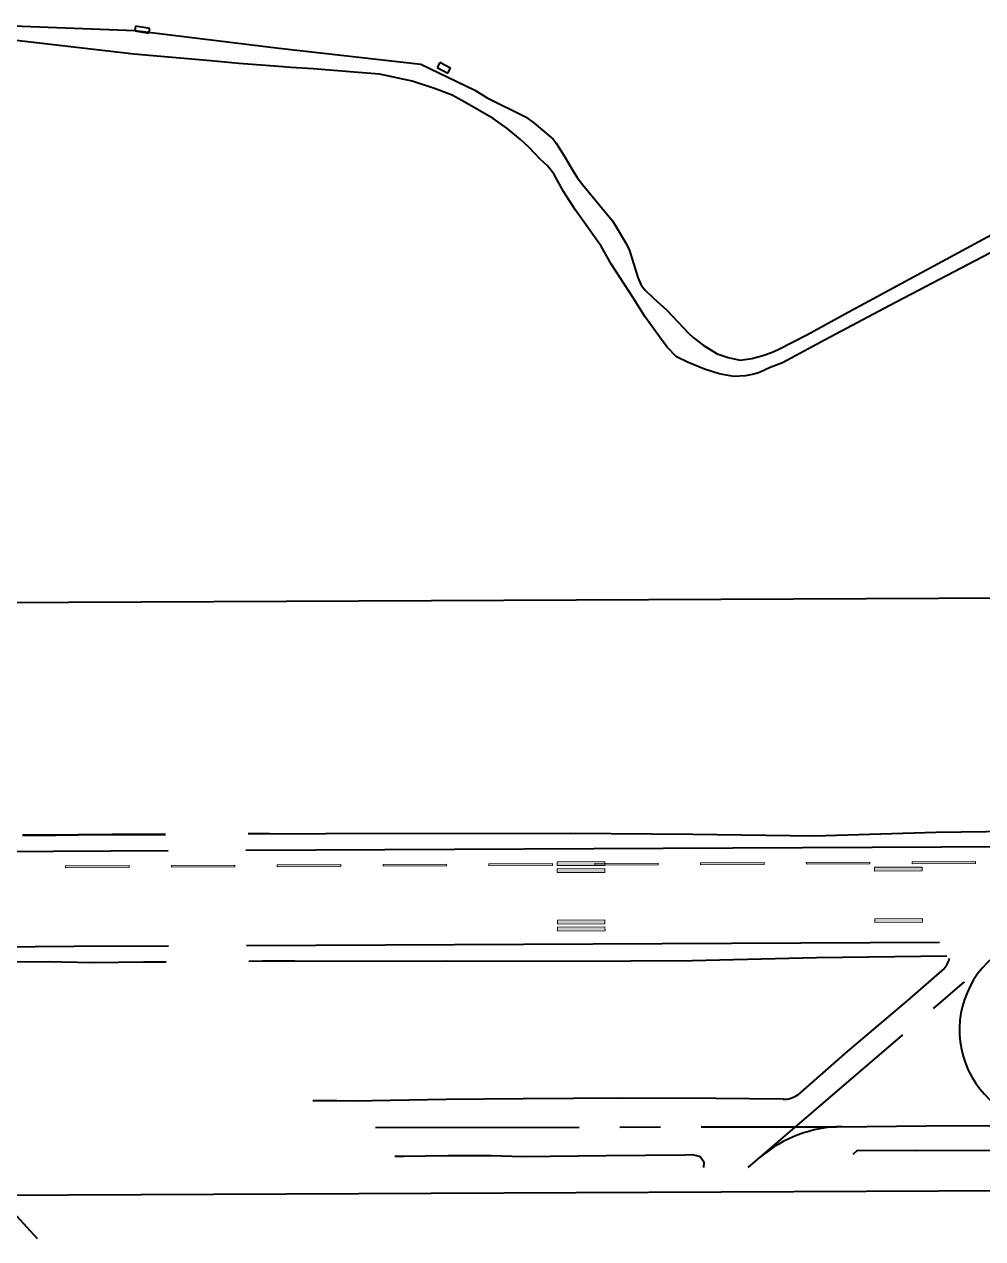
# Model space of a CAD drawing. Header units: metres. Extents: x 625987 to 635197, y 3048449 to 3066446.
# Drawn here: x 634618.25 to 634624.14, y 3063196.88 to 3063204.33 of the extents above; entities that cross this region are included whole.
import ezdxf

# ---------------------------------------------------------------- set-up
doc = ezdxf.new("R2010")
doc.units = ezdxf.units.M
doc.linetypes.add('CENTER', pattern=[2, 1.25, -0.25, 0.25, -0.25])
for name, color, linetype, lineweight in [('C-BLDG', 253, 'Continuous', 5), ('C-CLER-AERO', 253, 'Continuous', 5), ('C-ROAD-AIRF', 253, 'Continuous', 5), ('C-ROAD-LAND', 253, 'Continuous', 9), ('C-RUNN', 253, 'Continuous', 5), ('C-RUNN-CNTR', 253, 'Continuous', 18), ('C-RUNN-MARK', 253, 'Continuous', 0), ('C-RUNW-MARK', 252, 'Continuous', 20), ('C-SHLD', 253, 'Continuous', 5)]:
    doc.layers.add(name, color=color, linetype=linetype, lineweight=lineweight)
doc.layers.add('C-ROAD-CNTR-N', color=92, linetype='Continuous')
doc.layers.add('C-TAXI-OTLN', color=4, linetype='Continuous')
doc.styles.add('ADPI R', font='swiss.ttf')
doc.linetypes.add('OLS', pattern='A,4,-2,4,-2,["OLS",ADPI R,S=1.2,R=0,X=-1.7,Y=-0.5],-2,4,-2,4,-2', length=26)

# ---------------------------------------------------------------- blocks, each defined once
blk = doc.blocks.new('*U22')
at = {"layer": 'C-RUNN-MARK'}
for points in [[(634633.36, 3065892.54), (634632.53, 3065892.87), (634621.58, 3065864.94), (634622.42, 3065864.61)], [(634615.12, 3065845.99), (634614.28, 3065846.32), (634603.34, 3065818.38), (634604.17, 3065818.06)], [(634596.88, 3065799.43), (634596.04, 3065799.76), (634585.09, 3065771.83), (634585.93, 3065771.5)], [(634578.63, 3065752.88), (634577.8, 3065753.21), (634566.85, 3065725.28), (634567.69, 3065724.95)], [(634560.39, 3065706.33), (634559.55, 3065706.66), (634548.61, 3065678.73), (634549.45, 3065678.4)], [(634542.15, 3065659.78), (634541.31, 3065660.1), (634530.36, 3065632.17), (634531.2, 3065631.84)], [(634523.91, 3065613.22), (634523.07, 3065613.55), (634512.12, 3065585.62), (634512.96, 3065585.29)], [(634505.66, 3065566.67), (634504.82, 3065567), (634493.88, 3065539.07), (634494.72, 3065538.74)], [(634487.42, 3065520.12), (634486.58, 3065520.44), (634475.64, 3065492.51), (634476.47, 3065492.18)]]:
    blk.add_hatch(color=256, dxfattribs=at).paths.add_polyline_path(points)
for points in [[(634632.53, 3065892.87), (634621.58, 3065864.94), (634622.42, 3065864.61), (634633.36, 3065892.54)], [(634614.28, 3065846.32), (634603.34, 3065818.38), (634604.17, 3065818.06), (634615.12, 3065845.99)], [(634596.04, 3065799.76), (634585.09, 3065771.83), (634585.93, 3065771.5), (634596.88, 3065799.43)], [(634577.8, 3065753.21), (634566.85, 3065725.28), (634567.69, 3065724.95), (634578.63, 3065752.88)], [(634559.55, 3065706.66), (634548.61, 3065678.73), (634549.45, 3065678.4), (634560.39, 3065706.33)], [(634541.31, 3065660.1), (634530.36, 3065632.17), (634531.2, 3065631.84), (634542.15, 3065659.78)], [(634523.07, 3065613.55), (634512.12, 3065585.62), (634512.96, 3065585.29), (634523.91, 3065613.22)], [(634504.82, 3065567), (634493.88, 3065539.07), (634494.72, 3065538.74), (634505.66, 3065566.67)], [(634486.58, 3065520.44), (634475.64, 3065492.51), (634476.47, 3065492.18), (634487.42, 3065520.12)]]:
    blk.add_lwpolyline(points, close=True, dxfattribs=at)
blk = doc.blocks.new('*U23')
at = {"layer": 'C-RUNN-MARK'}
for points in [[(634633.36, 3065892.54), (634632.53, 3065892.87), (634621.58, 3065864.94), (634622.42, 3065864.61)], [(634615.12, 3065845.99), (634614.28, 3065846.32), (634603.34, 3065818.38), (634604.17, 3065818.06)], [(634596.88, 3065799.43), (634596.04, 3065799.76), (634585.09, 3065771.83), (634585.93, 3065771.5)], [(634578.63, 3065752.88), (634577.8, 3065753.21), (634566.85, 3065725.28), (634567.69, 3065724.95)], [(634560.39, 3065706.33), (634559.55, 3065706.66), (634548.61, 3065678.73), (634549.45, 3065678.4)], [(634542.15, 3065659.78), (634541.31, 3065660.1), (634530.36, 3065632.17), (634531.2, 3065631.84)], [(634523.91, 3065613.22), (634523.07, 3065613.55), (634512.12, 3065585.62), (634512.96, 3065585.29)], [(634505.66, 3065566.67), (634504.82, 3065567), (634493.88, 3065539.07), (634494.72, 3065538.74)], [(634487.42, 3065520.12), (634486.58, 3065520.44), (634475.64, 3065492.51), (634476.47, 3065492.18)]]:
    blk.add_hatch(color=256, dxfattribs=at).paths.add_polyline_path(points)
for points in [[(634632.53, 3065892.87), (634621.58, 3065864.94), (634622.42, 3065864.61), (634633.36, 3065892.54)], [(634614.28, 3065846.32), (634603.34, 3065818.38), (634604.17, 3065818.06), (634615.12, 3065845.99)], [(634596.04, 3065799.76), (634585.09, 3065771.83), (634585.93, 3065771.5), (634596.88, 3065799.43)], [(634577.8, 3065753.21), (634566.85, 3065725.28), (634567.69, 3065724.95), (634578.63, 3065752.88)], [(634559.55, 3065706.66), (634548.61, 3065678.73), (634549.45, 3065678.4), (634560.39, 3065706.33)], [(634541.31, 3065660.1), (634530.36, 3065632.17), (634531.2, 3065631.84), (634542.15, 3065659.78)], [(634523.07, 3065613.55), (634512.12, 3065585.62), (634512.96, 3065585.29), (634523.91, 3065613.22)], [(634504.82, 3065567), (634493.88, 3065539.07), (634494.72, 3065538.74), (634505.66, 3065566.67)], [(634486.58, 3065520.44), (634475.64, 3065492.51), (634476.47, 3065492.18), (634487.42, 3065520.12)]]:
    blk.add_lwpolyline(points, close=True, dxfattribs=at)
blk = doc.blocks.new('*E24')
at = {"layer": 'C-RUNN-MARK', "lineweight": 40, "xscale": 0.002599165789046899, "yscale": 0.002599239349365234, "zscale": 0.002599200000986457, "rotation": 111.6696554593716}
for name in ['*U22', '*U23']:
    blk.add_blockref(name, (642697.4916, 3064542.5593, 2882.9083), dxfattribs=at)
blk = doc.blocks.new('Sup 2400m-flat-1')
at = {"layer": 'C-RUNW-MARK'}
h = blk.add_hatch(color=256, dxfattribs=at)
h.paths.add_polyline_path([(172.5, 19.65), (172.5, 17.85), (150, 17.85), (150, 19.65)])
h.paths.add_polyline_path([(150, 16.35), (150, 14.55), (172.5, 14.55), (172.5, 16.35)])
h.paths.add_polyline_path([(172.5, 13.05), (172.5, 11.25), (150, 11.25), (150, 13.05)])
h = blk.add_hatch(color=256, dxfattribs=at)
h.paths.add_polyline_path([(322.5, 19.65), (322.5, 17.85), (300, 17.85), (300, 19.65)])
h.paths.add_polyline_path([(300, 16.35), (300, 14.55), (322.5, 14.55), (322.5, 16.35)])
h.paths.add_polyline_path([(322.5, 13.05), (322.5, 11.25), (300, 11.25), (300, 13.05)])
h = blk.add_hatch(color=256, dxfattribs=at)
h.paths.add_polyline_path([(922.5, -13.05), (922.5, -11.25), (900, -11.25), (900, -13.05)])
h.paths.add_polyline_path([(922.5, 13.05), (922.5, 11.25), (900, 11.25), (900, 13.05)])
h.paths.add_polyline_path([(772.5, -13.05), (772.5, -11.25), (750, -11.25), (750, -13.05)])
h.paths.add_polyline_path([(772.5, 13.05), (772.5, 11.25), (750, 11.25), (750, 13.05)])
h.paths.add_polyline_path([(622.5, -16.35), (622.5, -14.55), (600, -14.55), (600, -16.35)])
h.paths.add_polyline_path([(600, -13.05), (600, -11.25), (622.5, -11.25), (622.5, -13.05)])
h.paths.add_polyline_path([(622.5, 16.35), (622.5, 14.55), (600, 14.55), (600, 16.35)])
h.paths.add_polyline_path([(600, 13.05), (600, 11.25), (622.5, 11.25), (622.5, 13.05)])
h = blk.add_hatch(color=256, dxfattribs=at)
h.paths.add_polyline_path([(172.5, -19.65), (172.5, -17.85), (150, -17.85), (150, -19.65)])
h.paths.add_polyline_path([(150, -16.35), (150, -14.55), (172.5, -14.55), (172.5, -16.35)])
h.paths.add_polyline_path([(172.5, -13.05), (172.5, -11.25), (150, -11.25), (150, -13.05)])
h = blk.add_hatch(color=256, dxfattribs=at)
h.paths.add_polyline_path([(322.5, -19.65), (322.5, -17.85), (300, -17.85), (300, -19.65)])
h.paths.add_polyline_path([(300, -16.35), (300, -14.55), (322.5, -14.55), (322.5, -16.35)])
h.paths.add_polyline_path([(322.5, -13.05), (322.5, -11.25), (300, -11.25), (300, -13.05)])
for points in [[(172.5, 19.65), (172.5, 17.85), (150, 17.85), (150, 19.65)], [(322.5, 19.65), (322.5, 17.85), (300, 17.85), (300, 19.65)], [(150, 16.35), (150, 14.55), (172.5, 14.55), (172.5, 16.35)], [(172.5, 13.05), (172.5, 11.25), (150, 11.25), (150, 13.05)], [(300, 16.35), (300, 14.55), (322.5, 14.55), (322.5, 16.35)], [(322.5, 13.05), (322.5, 11.25), (300, 11.25), (300, 13.05)], [(622.5, 16.35), (622.5, 14.55), (600, 14.55), (600, 16.35)], [(600, 13.05), (600, 11.25), (622.5, 11.25), (622.5, 13.05)], [(772.5, 13.05), (772.5, 11.25), (750, 11.25), (750, 13.05)], [(922.5, 13.05), (922.5, 11.25), (900, 11.25), (900, 13.05)], [(172.5, -13.05), (172.5, -11.25), (150, -11.25), (150, -13.05)], [(322.5, -13.05), (322.5, -11.25), (300, -11.25), (300, -13.05)], [(600, -13.05), (600, -11.25), (622.5, -11.25), (622.5, -13.05)], [(772.5, -13.05), (772.5, -11.25), (750, -11.25), (750, -13.05)], [(922.5, -13.05), (922.5, -11.25), (900, -11.25), (900, -13.05)], [(150, -16.35), (150, -14.55), (172.5, -14.55), (172.5, -16.35)], [(300, -16.35), (300, -14.55), (322.5, -14.55), (322.5, -16.35)], [(622.5, -16.35), (622.5, -14.55), (600, -14.55), (600, -16.35)], [(172.5, -19.65), (172.5, -17.85), (150, -17.85), (150, -19.65)], [(322.5, -19.65), (322.5, -17.85), (300, -17.85), (300, -19.65)]]:
    blk.add_lwpolyline(points, close=True, dxfattribs=at)

msp = doc.modelspace()

# ---------------------------------------------------------------- linework, layer by layer
at = {"layer": 'C-BLDG', "lineweight": 40}
for p, q in [((634618.9361, 3063204.3211, 24568986.0801), (634618.9315, 3063204.2925, 24568986.0801)), ((634618.9361, 3063204.3211, 24568986.0801), (634618.9315, 3063204.2925, 24568986.0801)), ((634618.9315, 3063204.2925, 24568986.0801), (634619.018, 3063204.2784, 24568986.0801)), ((634618.9315, 3063204.2925, 24568986.0801), (634619.018, 3063204.2784, 24568986.0801)), ((634619.0227, 3063204.3071, 24568986.0801), (634618.9361, 3063204.3211, 24568986.0801)), ((634619.0227, 3063204.3071, 24568986.0801), (634618.9361, 3063204.3211, 24568986.0801)), ((634619.018, 3063204.2784, 24568986.0801), (634619.0227, 3063204.3071, 24568986.0801)), ((634619.018, 3063204.2784, 24568986.0801), (634619.0227, 3063204.3071, 24568986.0801)), ((634620.804, 3063204.0967, 24568986.0801), (634620.7881, 3063204.0659, 24568986.0801)), ((634620.804, 3063204.0967, 24568986.0801), (634620.7881, 3063204.0659, 24568986.0801)), ((634620.7881, 3063204.0659, 24568986.0801), (634620.8531, 3063204.0325, 24568986.0801)), ((634620.7881, 3063204.0659, 24568986.0801), (634620.8531, 3063204.0325, 24568986.0801)), ((634620.8689, 3063204.0634, 24568986.0801), (634620.804, 3063204.0967, 24568986.0801)), ((634620.8689, 3063204.0634, 24568986.0801), (634620.804, 3063204.0967, 24568986.0801)), ((634620.8531, 3063204.0325, 24568986.0801), (634620.8689, 3063204.0634, 24568986.0801)), ((634620.8531, 3063204.0325, 24568986.0801), (634620.8689, 3063204.0634, 24568986.0801))]:
    msp.add_line(p, q, dxfattribs=at)
at = {"layer": 'C-CLER-AERO', "linetype": 'OLS', "lineweight": 40}
for p, q in [((634612.9391, 3063200.7588, 24568986.0801), (634652.5765, 3063200.9465, 24568986.0801)), ((634612.9391, 3063200.7588, 24568986.0801), (634652.5765, 3063200.9465, 24568986.0801)), ((634652.5942, 3063197.3079, 24568986.0801), (634612.9564, 3063197.1199, 24568986.0801)), ((634652.5942, 3063197.3079, 24568986.0801), (634612.9564, 3063197.1199, 24568986.0801))]:
    msp.add_line(p, q, dxfattribs=at)
at = {"layer": 'C-ROAD-AIRF', "lineweight": 40}
msp.add_line((634618.3335, 3063196.879, 24568986.0801), (634617.3333, 3063197.9725, 24568986.0801), dxfattribs=at)
msp.add_line((634618.3335, 3063196.879, 24568986.0801), (634617.3333, 3063197.9725, 24568986.0801), dxfattribs=at)
at = {"layer": 'C-ROAD-LAND', "lineweight": 40}
for p, q in [((634617.9542, 3063204.332, 24568986.0801), (634618.9316, 3063204.2943, 24568986.0801)), ((634617.9542, 3063204.332, 24568986.0801), (634618.9316, 3063204.2943, 24568986.0801)), ((634618.9316, 3063204.2943, 24568986.0801), (634619.8169, 3063204.1849, 24568986.0801)), ((634618.9316, 3063204.2943, 24568986.0801), (634619.8169, 3063204.1849, 24568986.0801)), ((634618.9255, 3063204.1493, 24568986.0801), (634617.9155, 3063204.2645, 24568986.0801)), ((634618.9255, 3063204.1493, 24568986.0801), (634617.9155, 3063204.2645, 24568986.0801)), ((634619.3987, 3063204.1076, 24568986.0801), (634618.9255, 3063204.1493, 24568986.0801)), ((634619.3987, 3063204.1076, 24568986.0801), (634618.9255, 3063204.1493, 24568986.0801)), ((634619.8169, 3063204.1849, 24568986.0801), (634620.6882, 3063204.0868, 24568986.0801)), ((634619.8169, 3063204.1849, 24568986.0801), (634620.6882, 3063204.0868, 24568986.0801)), ((634619.5695, 3063204.0915, 24568986.0801), (634619.3987, 3063204.1076, 24568986.0801)), ((634619.5695, 3063204.0915, 24568986.0801), (634619.3987, 3063204.1076, 24568986.0801)), ((634619.8148, 3063204.0735, 24568986.0801), (634619.5695, 3063204.0915, 24568986.0801)), ((634619.8148, 3063204.0735, 24568986.0801), (634619.5695, 3063204.0915, 24568986.0801)), ((634619.8886, 3063204.0671, 24568986.0801), (634619.8148, 3063204.0735, 24568986.0801)), ((634619.8886, 3063204.0671, 24568986.0801), (634619.8148, 3063204.0735, 24568986.0801)), ((634620.0268, 3063204.058, 24568986.0801), (634619.8886, 3063204.0671, 24568986.0801)), ((634620.0268, 3063204.058, 24568986.0801), (634619.8886, 3063204.0671, 24568986.0801)), ((634620.3025, 3063204.0352, 24568986.0801), (634620.0268, 3063204.058, 24568986.0801)), ((634620.3025, 3063204.0352, 24568986.0801), (634620.0268, 3063204.058, 24568986.0801)), ((634620.6882, 3063204.0868, 24568986.0801), (634621.0184, 3063203.9287, 24568986.0801)), ((634620.6882, 3063204.0868, 24568986.0801), (634621.0184, 3063203.9287, 24568986.0801)), ((634620.433, 3063204.025, 24568986.0801), (634620.3025, 3063204.0352, 24568986.0801)), ((634620.433, 3063204.025, 24568986.0801), (634620.3025, 3063204.0352, 24568986.0801)), ((634620.6351, 3063203.9835, 24568986.0801), (634620.433, 3063204.025, 24568986.0801)), ((634620.6351, 3063203.9835, 24568986.0801), (634620.433, 3063204.025, 24568986.0801)), ((634620.7714, 3063203.9372, 24568986.0801), (634620.6351, 3063203.9835, 24568986.0801)), ((634620.7714, 3063203.9372, 24568986.0801), (634620.6351, 3063203.9835, 24568986.0801)), ((634620.881, 3063203.8962, 24568986.0801), (634620.7714, 3063203.9372, 24568986.0801)), ((634620.881, 3063203.8962, 24568986.0801), (634620.7714, 3063203.9372, 24568986.0801)), ((634621.0184, 3063203.9287, 24568986.0801), (634621.094, 3063203.8809, 24568986.0801)), ((634621.0184, 3063203.9287, 24568986.0801), (634621.094, 3063203.8809, 24568986.0801)), ((634620.9547, 3063203.8557, 24568986.0801), (634620.881, 3063203.8962, 24568986.0801)), ((634620.9547, 3063203.8557, 24568986.0801), (634620.881, 3063203.8962, 24568986.0801)), ((634621.1313, 3063203.753, 24568986.0801), (634620.9547, 3063203.8557, 24568986.0801)), ((634621.1313, 3063203.753, 24568986.0801), (634620.9547, 3063203.8557, 24568986.0801)), ((634621.094, 3063203.8809, 24568986.0801), (634621.3299, 3063203.7647, 24568986.0801)), ((634621.094, 3063203.8809, 24568986.0801), (634621.3299, 3063203.7647, 24568986.0801)), ((634621.2153, 3063203.6941, 24568986.0801), (634621.1313, 3063203.753, 24568986.0801)), ((634621.2153, 3063203.6941, 24568986.0801), (634621.1313, 3063203.753, 24568986.0801)), ((634621.3299, 3063203.7647, 24568986.0801), (634621.3813, 3063203.7263, 24568986.0801)), ((634621.3299, 3063203.7647, 24568986.0801), (634621.3813, 3063203.7263, 24568986.0801)), ((634621.2994, 3063203.6244, 24568986.0801), (634621.2153, 3063203.6941, 24568986.0801)), ((634621.2994, 3063203.6244, 24568986.0801), (634621.2153, 3063203.6941, 24568986.0801)), ((634621.3813, 3063203.7263, 24568986.0801), (634621.5004, 3063203.6263, 24568986.0801)), ((634621.3813, 3063203.7263, 24568986.0801), (634621.5004, 3063203.6263, 24568986.0801)), ((634621.35, 3063203.5781, 24568986.0801), (634621.2994, 3063203.6244, 24568986.0801)), ((634621.35, 3063203.5781, 24568986.0801), (634621.2994, 3063203.6244, 24568986.0801)), ((634621.5004, 3063203.6263, 24568986.0801), (634621.5182, 3063203.6032, 24568986.0801)), ((634621.5004, 3063203.6263, 24568986.0801), (634621.5182, 3063203.6032, 24568986.0801)), ((634621.5182, 3063203.6032, 24568986.0801), (634621.534, 3063203.5797, 24568986.0801)), ((634621.5182, 3063203.6032, 24568986.0801), (634621.534, 3063203.5797, 24568986.0801)), ((634621.4209, 3063203.5044, 24568986.0801), (634621.35, 3063203.5781, 24568986.0801)), ((634621.4209, 3063203.5044, 24568986.0801), (634621.35, 3063203.5781, 24568986.0801)), ((634621.534, 3063203.5797, 24568986.0801), (634621.5669, 3063203.5252, 24568986.0801)), ((634621.534, 3063203.5797, 24568986.0801), (634621.5669, 3063203.5252, 24568986.0801)), ((634621.4652, 3063203.4624, 24568986.0801), (634621.4209, 3063203.5044, 24568986.0801)), ((634621.4652, 3063203.4624, 24568986.0801), (634621.4209, 3063203.5044, 24568986.0801)), ((634621.504, 3063203.4144, 24568986.0801), (634621.4652, 3063203.4624, 24568986.0801)), ((634621.504, 3063203.4144, 24568986.0801), (634621.4652, 3063203.4624, 24568986.0801)), ((634621.5669, 3063203.5252, 24568986.0801), (634621.621, 3063203.4356, 24568986.0801)), ((634621.5669, 3063203.5252, 24568986.0801), (634621.621, 3063203.4356, 24568986.0801)), ((634621.5633, 3063203.306, 24568986.0801), (634621.504, 3063203.4144, 24568986.0801)), ((634621.5633, 3063203.306, 24568986.0801), (634621.504, 3063203.4144, 24568986.0801)), ((634621.621, 3063203.4356, 24568986.0801), (634621.6475, 3063203.3913, 24568986.0801)), ((634621.621, 3063203.4356, 24568986.0801), (634621.6475, 3063203.3913, 24568986.0801)), ((634621.6475, 3063203.3913, 24568986.0801), (634621.6797, 3063203.3487, 24568986.0801)), ((634621.6475, 3063203.3913, 24568986.0801), (634621.6797, 3063203.3487, 24568986.0801)), ((634621.6374, 3063203.1906, 24568986.0801), (634621.5633, 3063203.306, 24568986.0801)), ((634621.6374, 3063203.1906, 24568986.0801), (634621.5633, 3063203.306, 24568986.0801)), ((634621.6797, 3063203.3487, 24568986.0801), (634621.8637, 3063203.1255, 24568986.0801)), ((634621.6797, 3063203.3487, 24568986.0801), (634621.8637, 3063203.1255, 24568986.0801)), ((634621.7955, 3063202.9704, 24568986.0801), (634621.6374, 3063203.1906, 24568986.0801)), ((634621.7955, 3063202.9704, 24568986.0801), (634621.6374, 3063203.1906, 24568986.0801)), ((634621.8637, 3063203.1255, 24568986.0801), (634621.8872, 3063203.0889, 24568986.0801)), ((634621.8637, 3063203.1255, 24568986.0801), (634621.8872, 3063203.0889, 24568986.0801)), ((634621.8872, 3063203.0889, 24568986.0801), (634621.9436, 3063202.9925, 24568986.0801)), ((634621.8872, 3063203.0889, 24568986.0801), (634621.9436, 3063202.9925, 24568986.0801)), ((634624.1133, 3063202.9986, 24568986.0801), (634624.2206, 3063203.0566, 24568986.0801)), ((634624.1133, 3063202.9986, 24568986.0801), (634624.2206, 3063203.0566, 24568986.0801)), ((634621.8591, 3063202.8582, 24568986.0801), (634621.7955, 3063202.9704, 24568986.0801)), ((634621.8591, 3063202.8582, 24568986.0801), (634621.7955, 3063202.9704, 24568986.0801)), ((634621.9436, 3063202.9925, 24568986.0801), (634621.9611, 3063202.9612, 24568986.0801)), ((634621.9436, 3063202.9925, 24568986.0801), (634621.9611, 3063202.9612, 24568986.0801)), ((634621.9611, 3063202.9612, 24568986.0801), (634621.9684, 3063202.9442, 24568986.0801)), ((634621.9611, 3063202.9612, 24568986.0801), (634621.9684, 3063202.9442, 24568986.0801)), ((634621.9684, 3063202.9442, 24568986.0801), (634622.021, 3063202.7771, 24568986.0801)), ((634621.9684, 3063202.9442, 24568986.0801), (634622.021, 3063202.7771, 24568986.0801)), ((634623.3114, 3063202.5659, 24568986.0801), (634624.0393, 3063202.9574, 24568986.0801)), ((634623.3114, 3063202.5659, 24568986.0801), (634624.0393, 3063202.9574, 24568986.0801)), ((634624.2673, 3063202.9723, 24568986.0801), (634623.5672, 3063202.6056, 24568986.0801)), ((634624.2673, 3063202.9723, 24568986.0801), (634623.5672, 3063202.6056, 24568986.0801)), ((634624.0393, 3063202.9574, 24568986.0801), (634624.1133, 3063202.9986, 24568986.0801)), ((634624.0393, 3063202.9574, 24568986.0801), (634624.1133, 3063202.9986, 24568986.0801)), ((634621.9911, 3063202.6524, 24568986.0801), (634621.8591, 3063202.8582, 24568986.0801)), ((634621.9911, 3063202.6524, 24568986.0801), (634621.8591, 3063202.8582, 24568986.0801)), ((634622.021, 3063202.7771, 24568986.0801), (634622.0397, 3063202.7306, 24568986.0801)), ((634622.021, 3063202.7771, 24568986.0801), (634622.0397, 3063202.7306, 24568986.0801)), ((634622.0397, 3063202.7306, 24568986.0801), (634622.0656, 3063202.701, 24568986.0801)), ((634622.0397, 3063202.7306, 24568986.0801), (634622.0656, 3063202.701, 24568986.0801)), ((634622.0629, 3063202.5396, 24568986.0801), (634621.9911, 3063202.6524, 24568986.0801)), ((634622.0629, 3063202.5396, 24568986.0801), (634621.9911, 3063202.6524, 24568986.0801)), ((634622.0656, 3063202.701, 24568986.0801), (634622.1155, 3063202.6503, 24568986.0801)), ((634622.0656, 3063202.701, 24568986.0801), (634622.1155, 3063202.6503, 24568986.0801)), ((634622.1155, 3063202.6503, 24568986.0801), (634622.198, 3063202.5775, 24568986.0801)), ((634622.1155, 3063202.6503, 24568986.0801), (634622.198, 3063202.5775, 24568986.0801)), ((634622.198, 3063202.5775, 24568986.0801), (634622.3323, 3063202.4358, 24568986.0801)), ((634622.198, 3063202.5775, 24568986.0801), (634622.3323, 3063202.4358, 24568986.0801)), ((634623.0627, 3063202.4289, 24568986.0801), (634623.3114, 3063202.5659, 24568986.0801)), ((634623.0627, 3063202.4289, 24568986.0801), (634623.3114, 3063202.5659, 24568986.0801)), ((634623.5672, 3063202.6056, 24568986.0801), (634623.1712, 3063202.3952, 24568986.0801)), ((634623.5672, 3063202.6056, 24568986.0801), (634623.1712, 3063202.3952, 24568986.0801)), ((634622.1523, 3063202.4133, 24568986.0801), (634622.0629, 3063202.5396, 24568986.0801)), ((634622.1523, 3063202.4133, 24568986.0801), (634622.0629, 3063202.5396, 24568986.0801)), ((634622.201, 3063202.3506, 24568986.0801), (634622.1523, 3063202.4133, 24568986.0801)), ((634622.201, 3063202.3506, 24568986.0801), (634622.1523, 3063202.4133, 24568986.0801)), ((634622.3323, 3063202.4358, 24568986.0801), (634622.3599, 3063202.4107, 24568986.0801)), ((634622.3323, 3063202.4358, 24568986.0801), (634622.3599, 3063202.4107, 24568986.0801)), ((634622.3599, 3063202.4107, 24568986.0801), (634622.422, 3063202.3625, 24568986.0801)), ((634622.3599, 3063202.4107, 24568986.0801), (634622.422, 3063202.3625, 24568986.0801)), ((634622.8824, 3063202.337, 24568986.0801), (634623.0627, 3063202.4289, 24568986.0801)), ((634622.8824, 3063202.337, 24568986.0801), (634623.0627, 3063202.4289, 24568986.0801)), ((634622.2586, 3063202.2921, 24568986.0801), (634622.201, 3063202.3506, 24568986.0801)), ((634622.2586, 3063202.2921, 24568986.0801), (634622.201, 3063202.3506, 24568986.0801)), ((634622.422, 3063202.3625, 24568986.0801), (634622.5071, 3063202.3098, 24568986.0801)), ((634622.422, 3063202.3625, 24568986.0801), (634622.5071, 3063202.3098, 24568986.0801)), ((634622.8413, 3063202.3178, 24568986.0801), (634622.8824, 3063202.337, 24568986.0801)), ((634622.8413, 3063202.3178, 24568986.0801), (634622.8824, 3063202.337, 24568986.0801)), ((634623.1712, 3063202.3952, 24568986.0801), (634622.9088, 3063202.2533, 24568986.0801)), ((634623.1712, 3063202.3952, 24568986.0801), (634622.9088, 3063202.2533, 24568986.0801)), ((634622.3251, 3063202.2576, 24568986.0801), (634622.2586, 3063202.2921, 24568986.0801)), ((634622.3251, 3063202.2576, 24568986.0801), (634622.2586, 3063202.2921, 24568986.0801)), ((634622.5071, 3063202.3098, 24568986.0801), (634622.5755, 3063202.2868, 24568986.0801)), ((634622.5071, 3063202.3098, 24568986.0801), (634622.5755, 3063202.2868, 24568986.0801)), ((634622.5755, 3063202.2868, 24568986.0801), (634622.648, 3063202.2698, 24568986.0801)), ((634622.5755, 3063202.2868, 24568986.0801), (634622.648, 3063202.2698, 24568986.0801)), ((634622.648, 3063202.2698, 24568986.0801), (634622.7195, 3063202.281, 24568986.0801)), ((634622.648, 3063202.2698, 24568986.0801), (634622.7195, 3063202.281, 24568986.0801)), ((634622.7195, 3063202.281, 24568986.0801), (634622.7882, 3063202.2995, 24568986.0801)), ((634622.7195, 3063202.281, 24568986.0801), (634622.7882, 3063202.2995, 24568986.0801)), ((634622.7882, 3063202.2995, 24568986.0801), (634622.8413, 3063202.3178, 24568986.0801)), ((634622.7882, 3063202.2995, 24568986.0801), (634622.8413, 3063202.3178, 24568986.0801)), ((634622.4294, 3063202.2145, 24568986.0801), (634622.3251, 3063202.2576, 24568986.0801)), ((634622.4294, 3063202.2145, 24568986.0801), (634622.3251, 3063202.2576, 24568986.0801)), ((634622.5187, 3063202.1869, 24568986.0801), (634622.4294, 3063202.2145, 24568986.0801)), ((634622.5187, 3063202.1869, 24568986.0801), (634622.4294, 3063202.2145, 24568986.0801)), ((634622.6087, 3063202.1701, 24568986.0801), (634622.5187, 3063202.1869, 24568986.0801)), ((634622.6087, 3063202.1701, 24568986.0801), (634622.5187, 3063202.1869, 24568986.0801)), ((634622.7318, 3063202.1845, 24568986.0801), (634622.682, 3063202.1735, 24568986.0801)), ((634622.7318, 3063202.1845, 24568986.0801), (634622.682, 3063202.1735, 24568986.0801)), ((634622.7667, 3063202.1957, 24568986.0801), (634622.7318, 3063202.1845, 24568986.0801)), ((634622.7667, 3063202.1957, 24568986.0801), (634622.7318, 3063202.1845, 24568986.0801)), ((634622.8333, 3063202.2247, 24568986.0801), (634622.7667, 3063202.1957, 24568986.0801)), ((634622.8333, 3063202.2247, 24568986.0801), (634622.7667, 3063202.1957, 24568986.0801)), ((634622.9088, 3063202.2533, 24568986.0801), (634622.8333, 3063202.2247, 24568986.0801)), ((634622.9088, 3063202.2533, 24568986.0801), (634622.8333, 3063202.2247, 24568986.0801)), ((634622.682, 3063202.1735, 24568986.0801), (634622.6087, 3063202.1701, 24568986.0801)), ((634622.682, 3063202.1735, 24568986.0801), (634622.6087, 3063202.1701, 24568986.0801))]:
    msp.add_line(p, q, dxfattribs=at)
at = {"layer": 'C-RUNN', "lineweight": 40, "ltscale": 0.1}
for p, q in [((634619.6139, 3063199.2633, 24568986.0801), (634624.4465, 3063199.2862, 24568986.0801)), ((634619.6139, 3063199.2633, 24568986.0801), (634624.4465, 3063199.2862, 24568986.0801)), ((634613.7743, 3063199.2357, 24568986.0801), (634619.1352, 3063199.2611, 24568986.0801)), ((634613.7743, 3063199.2357, 24568986.0801), (634619.1352, 3063199.2611, 24568986.0801)), ((634619.6167, 3063198.6785, 24568986.0801), (634623.8718, 3063198.6987, 24568986.0801)), ((634619.6167, 3063198.6785, 24568986.0801), (634623.8718, 3063198.6987, 24568986.0801)), ((634617.0879, 3063198.6665, 24568986.0801), (634618.5591, 3063198.6735, 24568986.0801)), ((634617.0879, 3063198.6665, 24568986.0801), (634618.5591, 3063198.6735, 24568986.0801)), ((634618.5591, 3063198.6735, 24568986.0801), (634619.138, 3063198.6762, 24568986.0801)), ((634618.5591, 3063198.6735, 24568986.0801), (634619.138, 3063198.6762, 24568986.0801))]:
    msp.add_line(p, q, dxfattribs=at)
at = {"layer": 'C-RUNN-CNTR', "linetype": 'CENTER', "lineweight": 40}
for p, q in [((634622.6985, 3063197.3155, 24568986.0801), (634624.5453, 3063198.9014, 24568986.0801)), ((634622.6985, 3063197.3155, 24568986.0801), (634624.5453, 3063198.9014, 24568986.0801)), ((634620.4093, 3063197.5622, 24568986.0801), (634623.2419, 3063197.5664, 24568986.0801)), ((634620.4093, 3063197.5622, 24568986.0801), (634623.2419, 3063197.5664, 24568986.0801)), ((634623.2419, 3063197.5664, 24568986.0801), (634623.792, 3063197.5726, 24568986.0801)), ((634623.2419, 3063197.5664, 24568986.0801), (634623.792, 3063197.5726, 24568986.0801)), ((634623.792, 3063197.5726, 24568986.0801), (634624.4515, 3063197.5745, 24568986.0801)), ((634623.792, 3063197.5726, 24568986.0801), (634624.4515, 3063197.5745, 24568986.0801))]:
    msp.add_line(p, q, dxfattribs=at)
for centre, major_axis, start_param, end_param in [((634624.5797, 3063198.1601, 24568986.0801), (-0.4135, 0.4135), -0.075884, 2.362067), ((634624.5797, 3063198.1601, 24568986.0801), (-0.4135, 0.4135), -0.075884, 2.362067), ((634623.2799, 3063196.787, 24568986.0801), (0.5514, 0.5514), 0.796651, 1.494914), ((634623.2799, 3063196.787, 24568986.0801), (0.5514, 0.5514), 0.796651, 1.494914)]:
    msp.add_ellipse(centre, major_axis=major_axis, ratio=1, start_param=start_param, end_param=end_param, dxfattribs=at)
at = {"layer": 'C-SHLD', "lineweight": 40}
for p, q in [((634618.2414, 3063199.3552, 24568986.0801), (634618.447, 3063199.3555, 24568986.0801)), ((634618.447, 3063199.3555, 24568986.0801), (634618.2414, 3063199.3552, 24568986.0801)), ((634618.2414, 3063199.3552, 24568986.0801), (634618.447, 3063199.3555, 24568986.0801)), ((634618.447, 3063199.3555, 24568986.0801), (634618.2414, 3063199.3552, 24568986.0801)), ((634618.447, 3063199.3555, 24568986.0801), (634618.5829, 3063199.3576, 24568986.0801)), ((634618.5829, 3063199.3576, 24568986.0801), (634618.447, 3063199.3555, 24568986.0801)), ((634618.447, 3063199.3555, 24568986.0801), (634618.5829, 3063199.3576, 24568986.0801)), ((634618.5829, 3063199.3576, 24568986.0801), (634618.447, 3063199.3555, 24568986.0801)), ((634618.5829, 3063199.3576, 24568986.0801), (634618.7948, 3063199.3595, 24568986.0801)), ((634618.7948, 3063199.3595, 24568986.0801), (634618.5829, 3063199.3576, 24568986.0801)), ((634618.5829, 3063199.3576, 24568986.0801), (634618.7948, 3063199.3595, 24568986.0801)), ((634618.7948, 3063199.3595, 24568986.0801), (634618.5829, 3063199.3576, 24568986.0801)), ((634618.7948, 3063199.3595, 24568986.0801), (634619.1203, 3063199.3602, 24568986.0801)), ((634619.1203, 3063199.3602, 24568986.0801), (634618.7948, 3063199.3595, 24568986.0801)), ((634618.7948, 3063199.3595, 24568986.0801), (634619.1203, 3063199.3602, 24568986.0801)), ((634619.1203, 3063199.3602, 24568986.0801), (634618.7948, 3063199.3595, 24568986.0801)), ((634619.7606, 3063199.364, 24568986.0801), (634619.6277, 3063199.3635, 24568986.0801)), ((634619.7606, 3063199.364, 24568986.0801), (634619.6277, 3063199.3635, 24568986.0801)), ((634619.9445, 3063199.3622, 24568986.0801), (634619.7606, 3063199.364, 24568986.0801)), ((634619.9445, 3063199.3622, 24568986.0801), (634619.7606, 3063199.364, 24568986.0801)), ((634620.1044, 3063199.3634, 24568986.0801), (634619.9445, 3063199.3622, 24568986.0801)), ((634620.1044, 3063199.3634, 24568986.0801), (634619.9445, 3063199.3622, 24568986.0801)), ((634621.6068, 3063199.3648, 24568986.0801), (634620.1044, 3063199.3634, 24568986.0801)), ((634621.6068, 3063199.3648, 24568986.0801), (634620.1044, 3063199.3634, 24568986.0801)), ((634622.357, 3063199.3596, 24568986.0801), (634621.6068, 3063199.3648, 24568986.0801)), ((634622.357, 3063199.3596, 24568986.0801), (634621.6068, 3063199.3648, 24568986.0801)), ((634623.1052, 3063199.3493, 24568986.0801), (634622.357, 3063199.3596, 24568986.0801)), ((634623.1052, 3063199.3493, 24568986.0801), (634622.357, 3063199.3596, 24568986.0801)), ((634623.8521, 3063199.372, 24568986.0801), (634623.1052, 3063199.3493, 24568986.0801)), ((634623.8521, 3063199.372, 24568986.0801), (634623.1052, 3063199.3493, 24568986.0801)), ((634624.3395, 3063199.3781, 24568986.0801), (634623.8521, 3063199.372, 24568986.0801)), ((634624.3395, 3063199.3781, 24568986.0801), (634623.8521, 3063199.372, 24568986.0801)), ((634623.1164, 3063198.6045, 24568986.0801), (634623.9175, 3063198.6142, 24568986.0801)), ((634623.1164, 3063198.6045, 24568986.0801), (634623.9175, 3063198.6142, 24568986.0801)), ((634617.1902, 3063198.5716, 24568986.0801), (634618.3985, 3063198.5809, 24568986.0801)), ((634617.1902, 3063198.5716, 24568986.0801), (634618.3985, 3063198.5809, 24568986.0801)), ((634618.3985, 3063198.5809, 24568986.0801), (634618.4856, 3063198.5781, 24568986.0801)), ((634618.3985, 3063198.5809, 24568986.0801), (634618.4856, 3063198.5781, 24568986.0801)), ((634618.4856, 3063198.5781, 24568986.0801), (634618.6764, 3063198.5745, 24568986.0801)), ((634618.4856, 3063198.5781, 24568986.0801), (634618.6764, 3063198.5745, 24568986.0801)), ((634618.6764, 3063198.5745, 24568986.0801), (634618.9841, 3063198.5786, 24568986.0801)), ((634618.6764, 3063198.5745, 24568986.0801), (634618.9841, 3063198.5786, 24568986.0801)), ((634618.9841, 3063198.5786, 24568986.0801), (634619.1156, 3063198.5789, 24568986.0801)), ((634618.9841, 3063198.5786, 24568986.0801), (634619.1156, 3063198.5789, 24568986.0801)), ((634619.1156, 3063198.5789, 24568986.0801), (634619.1237, 3063198.5788, 24568986.0801)), ((634619.1156, 3063198.5789, 24568986.0801), (634619.1237, 3063198.5788, 24568986.0801)), ((634619.6322, 3063198.5833, 24568986.0801), (634619.7154, 3063198.5847, 24568986.0801)), ((634619.6322, 3063198.5833, 24568986.0801), (634619.7154, 3063198.5847, 24568986.0801)), ((634619.7154, 3063198.5847, 24568986.0801), (634619.9145, 3063198.5834, 24568986.0801)), ((634619.7154, 3063198.5847, 24568986.0801), (634619.9145, 3063198.5834, 24568986.0801)), ((634619.9145, 3063198.5834, 24568986.0801), (634620.1089, 3063198.5832, 24568986.0801)), ((634619.9145, 3063198.5834, 24568986.0801), (634620.1089, 3063198.5832, 24568986.0801)), ((634620.1089, 3063198.5832, 24568986.0801), (634620.852, 3063198.5845, 24568986.0801)), ((634620.1089, 3063198.5832, 24568986.0801), (634620.852, 3063198.5845, 24568986.0801)), ((634620.852, 3063198.5845, 24568986.0801), (634621.6006, 3063198.5831, 24568986.0801)), ((634620.852, 3063198.5845, 24568986.0801), (634621.6006, 3063198.5831, 24568986.0801)), ((634621.6006, 3063198.5831, 24568986.0801), (634622.3531, 3063198.5863, 24568986.0801)), ((634621.6006, 3063198.5831, 24568986.0801), (634622.3531, 3063198.5863, 24568986.0801)), ((634622.3531, 3063198.5863, 24568986.0801), (634623.1164, 3063198.6045, 24568986.0801)), ((634622.3531, 3063198.5863, 24568986.0801), (634623.1164, 3063198.6045, 24568986.0801))]:
    msp.add_line(p, q, dxfattribs=at)
at = {"layer": 'C-TAXI-OTLN', "color": 253, "lineweight": 40}
for p, q in [((634623.9008, 3063198.5377, 24568986.0801), (634623.6789, 3063198.3427, 24568986.0801)), ((634623.9008, 3063198.5377, 24568986.0801), (634623.6789, 3063198.3427, 24568986.0801)), ((634623.6789, 3063198.3427, 24568986.0801), (634623.3056, 3063198.0289, 24568986.0801)), ((634623.6789, 3063198.3427, 24568986.0801), (634623.3056, 3063198.0289, 24568986.0801)), ((634623.3056, 3063198.0289, 24568986.0801), (634623.0019, 3063197.761, 24568986.0801)), ((634623.3056, 3063198.0289, 24568986.0801), (634623.0019, 3063197.761, 24568986.0801)), ((634620.1716, 3063197.7256, 24568986.0801), (634620.0253, 3063197.725, 24568986.0801)), ((634620.1716, 3063197.7256, 24568986.0801), (634620.0253, 3063197.725, 24568986.0801)), ((634620.2722, 3063197.7241, 24568986.0801), (634620.1716, 3063197.7256, 24568986.0801)), ((634620.2722, 3063197.7241, 24568986.0801), (634620.1716, 3063197.7256, 24568986.0801)), ((634620.8423, 3063197.7341, 24568986.0801), (634620.2722, 3063197.7241, 24568986.0801)), ((634620.8423, 3063197.7341, 24568986.0801), (634620.2722, 3063197.7241, 24568986.0801)), ((634621.3166, 3063197.7375, 24568986.0801), (634620.8423, 3063197.7341, 24568986.0801)), ((634621.3166, 3063197.7375, 24568986.0801), (634620.8423, 3063197.7341, 24568986.0801)), ((634621.9321, 3063197.742, 24568986.0801), (634621.3166, 3063197.7375, 24568986.0801)), ((634621.9321, 3063197.742, 24568986.0801), (634621.3166, 3063197.7375, 24568986.0801)), ((634622.4986, 3063197.7395, 24568986.0801), (634621.9321, 3063197.742, 24568986.0801)), ((634622.4986, 3063197.7395, 24568986.0801), (634621.9321, 3063197.742, 24568986.0801)), ((634622.9124, 3063197.7345, 24568986.0801), (634622.4986, 3063197.7395, 24568986.0801)), ((634622.9124, 3063197.7345, 24568986.0801), (634622.4986, 3063197.7395, 24568986.0801)), ((634623.3427, 3063197.3975, 24568986.0801), (634623.3693, 3063197.4229, 24568986.0801)), ((634623.3427, 3063197.3975, 24568986.0801), (634623.3693, 3063197.4229, 24568986.0801)), ((634623.3693, 3063197.4229, 24568986.0801), (634623.7285, 3063197.4204, 24568986.0801)), ((634623.3693, 3063197.4229, 24568986.0801), (634623.7285, 3063197.4204, 24568986.0801)), ((634623.7285, 3063197.4204, 24568986.0801), (634624.1861, 3063197.422, 24568986.0801)), ((634623.7285, 3063197.4204, 24568986.0801), (634624.1861, 3063197.422, 24568986.0801)), ((634620.5836, 3063197.3829, 24568986.0801), (634620.5272, 3063197.383, 24568986.0801)), ((634620.5836, 3063197.3829, 24568986.0801), (634620.5272, 3063197.383, 24568986.0801)), ((634620.8525, 3063197.3867, 24568986.0801), (634620.5836, 3063197.3829, 24568986.0801)), ((634620.8525, 3063197.3867, 24568986.0801), (634620.5836, 3063197.3829, 24568986.0801)), ((634621.1217, 3063197.3875, 24568986.0801), (634620.8525, 3063197.3867, 24568986.0801)), ((634621.1217, 3063197.3875, 24568986.0801), (634620.8525, 3063197.3867, 24568986.0801)), ((634621.31, 3063197.3823, 24568986.0801), (634621.1217, 3063197.3875, 24568986.0801)), ((634621.31, 3063197.3823, 24568986.0801), (634621.1217, 3063197.3875, 24568986.0801)), ((634621.8255, 3063197.3884, 24568986.0801), (634621.31, 3063197.3823, 24568986.0801)), ((634621.8255, 3063197.3884, 24568986.0801), (634621.31, 3063197.3823, 24568986.0801)), ((634622.3112, 3063197.3925, 24568986.0801), (634621.8255, 3063197.3884, 24568986.0801)), ((634622.3112, 3063197.3925, 24568986.0801), (634621.8255, 3063197.3884, 24568986.0801)), ((634622.3546, 3063197.3928, 24568986.0801), (634622.3112, 3063197.3925, 24568986.0801)), ((634622.3546, 3063197.3928, 24568986.0801), (634622.3112, 3063197.3925, 24568986.0801)), ((634622.3829, 3063197.3876, 24568986.0801), (634622.3546, 3063197.3928, 24568986.0801)), ((634622.3829, 3063197.3876, 24568986.0801), (634622.3546, 3063197.3928, 24568986.0801)), ((634622.404, 3063197.3806, 24568986.0801), (634622.3829, 3063197.3876, 24568986.0801)), ((634622.404, 3063197.3806, 24568986.0801), (634622.3829, 3063197.3876, 24568986.0801)), ((634622.4279, 3063197.3465, 24568986.0801), (634622.404, 3063197.3806, 24568986.0801)), ((634622.4279, 3063197.3465, 24568986.0801), (634622.404, 3063197.3806, 24568986.0801)), ((634622.4258, 3063197.3165, 24568986.0801), (634622.4279, 3063197.3465, 24568986.0801)), ((634622.4258, 3063197.3165, 24568986.0801), (634622.4279, 3063197.3465, 24568986.0801))]:
    msp.add_line(p, q, dxfattribs=at)
for centre, major_axis, start_param, end_param in [((634623.7985, 3063198.6321, 24568986.0801), (-0.0984, 0.0984), 3.182201, 3.705618), ((634623.7985, 3063198.6321, 24568986.0801), (-0.0984, 0.0984), 3.182201, 3.705618), ((634622.9121, 3063197.8996, 24568986.0801), (-0.1167, 0.1167), 2.357885, 2.931489), ((634622.9121, 3063197.8996, 24568986.0801), (-0.1167, 0.1167), 2.357885, 2.931489)]:
    msp.add_ellipse(centre, major_axis=major_axis, ratio=1, start_param=start_param, end_param=end_param, dxfattribs=at)

# ---------------------------------------------------------------- block references
at = {"lineweight": 40, "xscale": 0.01299634186923651, "yscale": 0.01299619767814875, "zscale": 0.01299600020070102, "rotation": 0.2706577389460842}
msp.add_blockref('Sup 2400m-flat-1', (634613.7275, 3063198.943, 24568986.0801), dxfattribs=at)
msp.add_blockref('Sup 2400m-flat-1', (634613.7275, 3063198.943, 24568986.0801), dxfattribs=at)
at = {"layer": 'C-ROAD-CNTR-N', "xscale": 5.000000018859282, "yscale": 5.000000447966158, "zscale": 5.000000075318439}
msp.add_blockref('*E24', (-2538794.4694, -12252466.7879, 24554571.5384), dxfattribs=at)

doc.saveas('drawing.dxf')
